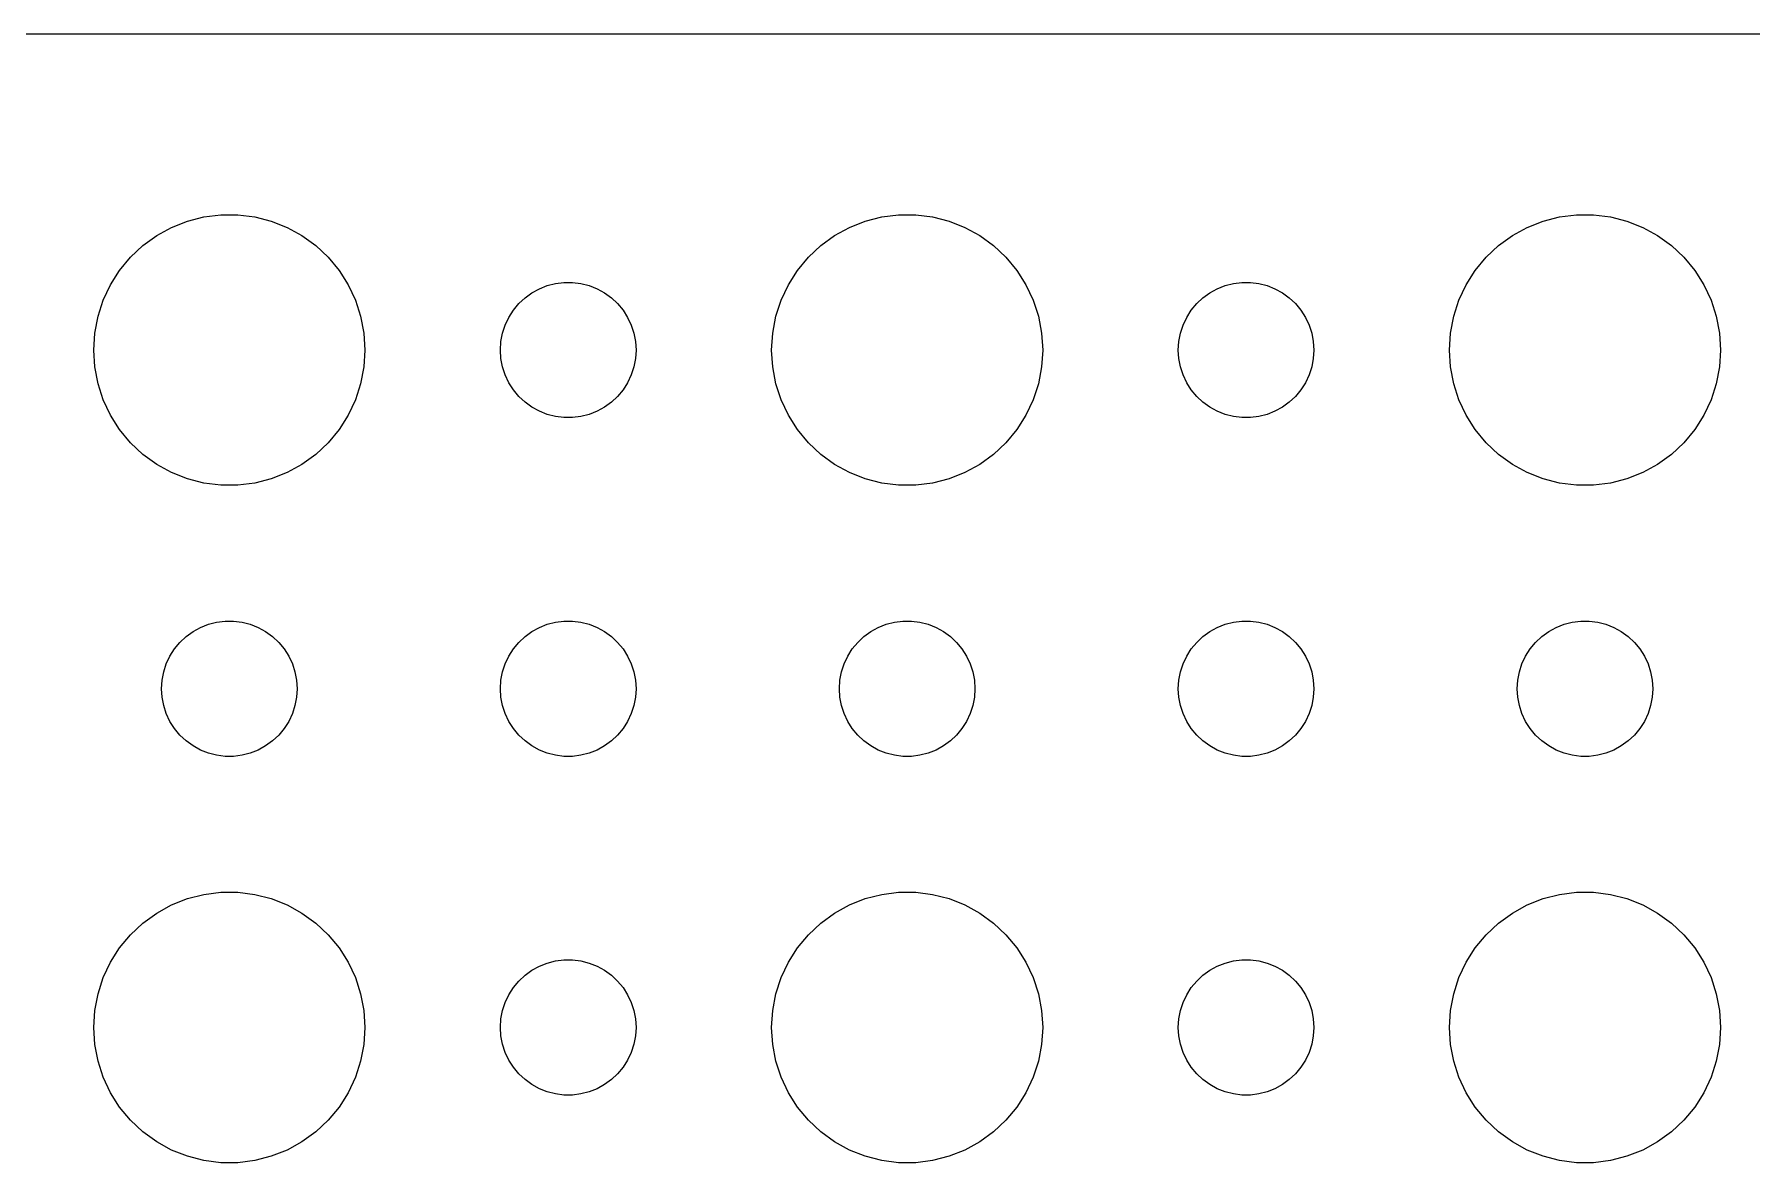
# Model space of a CAD drawing. Header units: metres. Extents: x -134 to 134, y 518 to 1078.
# Drawn here: x -71.81 to -33.81, y 597.01 to 621.99 of the extents above; entities that cross this region are included whole.
import ezdxf

# ---------------------------------------------------------------- set-up
doc = ezdxf.new("R2010")
doc.units = ezdxf.units.M

msp = doc.modelspace()

# ---------------------------------------------------------------- linework, layer by layer
for p, q in [((129.814, 621.99), (-129.814, 621.99)), ((-68.427, 617.853), (-68.0621, 617.947)), ((-68.0621, 617.947), (-67.6884, 617.994)), ((-67.6884, 617.994), (-67.3116, 617.994)), ((-67.3116, 617.994), (-66.9379, 617.947)), ((-66.9379, 617.947), (-66.573, 617.853)), ((-53.427, 617.853), (-53.0621, 617.947)), ((-53.0621, 617.947), (-52.6884, 617.994)), ((-52.6884, 617.994), (-52.3116, 617.994)), ((-52.3116, 617.994), (-51.9379, 617.947)), ((-51.9379, 617.947), (-51.5729, 617.853)), ((-38.427, 617.853), (-38.0621, 617.947)), ((-38.0621, 617.947), (-37.6884, 617.994)), ((-37.6884, 617.994), (-37.3116, 617.994)), ((-37.3116, 617.994), (-36.9379, 617.947)), ((-36.9379, 617.947), (-36.5729, 617.853)), ((-69.1075, 617.533), (-68.7773, 617.714)), ((-68.7773, 617.714), (-68.427, 617.853)), ((-66.573, 617.853), (-66.2227, 617.714)), ((-66.2227, 617.714), (-65.8925, 617.533)), ((-54.1075, 617.533), (-53.7773, 617.714)), ((-53.7773, 617.714), (-53.427, 617.853)), ((-51.5729, 617.853), (-51.2227, 617.714)), ((-51.2227, 617.714), (-50.8925, 617.533)), ((-39.1075, 617.533), (-38.7773, 617.714)), ((-38.7773, 617.714), (-38.427, 617.853)), ((-36.5729, 617.853), (-36.2227, 617.714)), ((-36.2227, 617.714), (-35.8925, 617.533)), ((-69.6869, 617.054), (-69.4123, 617.312)), ((-69.4123, 617.312), (-69.1075, 617.533)), ((-65.8925, 617.533), (-65.5877, 617.312)), ((-65.5877, 617.312), (-65.3131, 617.054)), ((-54.6869, 617.054), (-54.4123, 617.312)), ((-54.4123, 617.312), (-54.1075, 617.533)), ((-50.8925, 617.533), (-50.5877, 617.312)), ((-50.5877, 617.312), (-50.3131, 617.054)), ((-39.6869, 617.054), (-39.4123, 617.312)), ((-39.4123, 617.312), (-39.1075, 617.533)), ((-35.8925, 617.533), (-35.5877, 617.312)), ((-35.5877, 617.312), (-35.3131, 617.054)), ((-69.927, 616.763), (-69.6869, 617.054)), ((-65.3131, 617.054), (-65.073, 616.763)), ((-54.927, 616.763), (-54.6869, 617.054)), ((-50.3131, 617.054), (-50.0729, 616.763)), ((-39.927, 616.763), (-39.6869, 617.054)), ((-35.3131, 617.054), (-35.0729, 616.763)), ((-70.2893, 616.104), (-70.1289, 616.445)), ((-70.1289, 616.445), (-69.927, 616.763)), ((-65.073, 616.763), (-64.8711, 616.445)), ((-64.8711, 616.445), (-64.7107, 616.104)), ((-60.6387, 616.357), (-60.4635, 616.427)), ((-60.4635, 616.427), (-60.2811, 616.473)), ((-60.2811, 616.473), (-60.0942, 616.497)), ((-60.0942, 616.497), (-59.9058, 616.497)), ((-59.9058, 616.497), (-59.7189, 616.473)), ((-59.7189, 616.473), (-59.5365, 616.427)), ((-59.5365, 616.427), (-59.3613, 616.357)), ((-55.2893, 616.104), (-55.1289, 616.445)), ((-55.1289, 616.445), (-54.927, 616.763)), ((-50.0729, 616.763), (-49.8711, 616.445)), ((-49.8711, 616.445), (-49.7107, 616.104)), ((-45.6387, 616.357), (-45.4635, 616.427)), ((-45.4635, 616.427), (-45.2811, 616.473)), ((-45.2811, 616.473), (-45.0942, 616.497)), ((-45.0942, 616.497), (-44.9058, 616.497)), ((-44.9058, 616.497), (-44.7189, 616.473)), ((-44.7189, 616.473), (-44.5365, 616.427)), ((-44.5365, 616.427), (-44.3613, 616.357)), ((-40.2893, 616.104), (-40.1289, 616.445)), ((-40.1289, 616.445), (-39.927, 616.763)), ((-35.0729, 616.763), (-34.8711, 616.445)), ((-34.8711, 616.445), (-34.7107, 616.104)), ((-70.4057, 615.746), (-70.2893, 616.104)), ((-64.7107, 616.104), (-64.5943, 615.746)), ((-61.0934, 616.027), (-60.9561, 616.156)), ((-60.9561, 616.156), (-60.8037, 616.266)), ((-60.8037, 616.266), (-60.6387, 616.357)), ((-59.3613, 616.357), (-59.1963, 616.266)), ((-59.1963, 616.266), (-59.0439, 616.156)), ((-59.0439, 616.156), (-58.9065, 616.027)), ((-55.4057, 615.746), (-55.2893, 616.104)), ((-49.7107, 616.104), (-49.5942, 615.746)), ((-46.0934, 616.027), (-45.9561, 616.156)), ((-45.9561, 616.156), (-45.8037, 616.266)), ((-45.8037, 616.266), (-45.6387, 616.357)), ((-44.3613, 616.357), (-44.1963, 616.266)), ((-44.1963, 616.266), (-44.0439, 616.156)), ((-44.0439, 616.156), (-43.9065, 616.027)), ((-40.4057, 615.746), (-40.2893, 616.104)), ((-34.7107, 616.104), (-34.5942, 615.746)), ((-70.4763, 615.376), (-70.4057, 615.746)), ((-64.5943, 615.746), (-64.5237, 615.376)), ((-61.3947, 615.552), (-61.3145, 615.723)), ((-61.3145, 615.723), (-61.2135, 615.882)), ((-61.2135, 615.882), (-61.0934, 616.027)), ((-58.9065, 616.027), (-58.7865, 615.882)), ((-58.7865, 615.882), (-58.6855, 615.723)), ((-58.6855, 615.723), (-58.6053, 615.552)), ((-55.4763, 615.376), (-55.4057, 615.746)), ((-49.5942, 615.746), (-49.5237, 615.376)), ((-46.3947, 615.552), (-46.3145, 615.723)), ((-46.3145, 615.723), (-46.2135, 615.882)), ((-46.2135, 615.882), (-46.0934, 616.027)), ((-43.9065, 616.027), (-43.7865, 615.882)), ((-43.7865, 615.882), (-43.6855, 615.723)), ((-43.6855, 615.723), (-43.6053, 615.552)), ((-40.4763, 615.376), (-40.4057, 615.746)), ((-34.5942, 615.746), (-34.5237, 615.376)), ((-70.5, 615), (-70.4763, 615.376)), ((-64.5237, 615.376), (-64.5, 615)), ((-61.4882, 615.188), (-61.4529, 615.373)), ((-61.4529, 615.373), (-61.3947, 615.552)), ((-58.6053, 615.552), (-58.5471, 615.373)), ((-58.5471, 615.373), (-58.5118, 615.188)), ((-55.5, 615), (-55.4763, 615.376)), ((-49.5237, 615.376), (-49.5, 615)), ((-46.4882, 615.188), (-46.4529, 615.373)), ((-46.4529, 615.373), (-46.3947, 615.552)), ((-43.6053, 615.552), (-43.5471, 615.373)), ((-43.5471, 615.373), (-43.5118, 615.188)), ((-40.5, 615), (-40.4763, 615.376)), ((-34.5237, 615.376), (-34.5, 615)), ((-70.4763, 614.624), (-70.5, 615)), ((-64.5, 615), (-64.5237, 614.624)), ((-61.5, 615), (-61.4882, 615.188)), ((-61.4882, 614.812), (-61.5, 615)), ((-58.5118, 615.188), (-58.5, 615)), ((-58.5, 615), (-58.5118, 614.812)), ((-55.4763, 614.624), (-55.5, 615)), ((-49.5, 615), (-49.5237, 614.624)), ((-46.5, 615), (-46.4882, 615.188)), ((-46.4882, 614.812), (-46.5, 615)), ((-43.5118, 615.188), (-43.5, 615)), ((-43.5, 615), (-43.5118, 614.812)), ((-40.4763, 614.624), (-40.5, 615)), ((-34.5, 615), (-34.5237, 614.624)), ((-70.4057, 614.254), (-70.4763, 614.624)), ((-64.5237, 614.624), (-64.5943, 614.254)), ((-61.4529, 614.627), (-61.4882, 614.812)), ((-61.3947, 614.448), (-61.4529, 614.627)), ((-58.5471, 614.627), (-58.6053, 614.448)), ((-58.5118, 614.812), (-58.5471, 614.627)), ((-55.4057, 614.254), (-55.4763, 614.624)), ((-49.5237, 614.624), (-49.5942, 614.254)), ((-46.4529, 614.627), (-46.4882, 614.812)), ((-46.3947, 614.448), (-46.4529, 614.627)), ((-43.5471, 614.627), (-43.6053, 614.448)), ((-43.5118, 614.812), (-43.5471, 614.627)), ((-40.4057, 614.254), (-40.4763, 614.624)), ((-34.5237, 614.624), (-34.5942, 614.254)), ((-70.2893, 613.896), (-70.4057, 614.254)), ((-64.5943, 614.254), (-64.7107, 613.896)), ((-61.3145, 614.277), (-61.3947, 614.448)), ((-61.2135, 614.118), (-61.3145, 614.277)), ((-58.6855, 614.277), (-58.7865, 614.118)), ((-58.6053, 614.448), (-58.6855, 614.277)), ((-55.2893, 613.896), (-55.4057, 614.254)), ((-49.5942, 614.254), (-49.7107, 613.896)), ((-46.3145, 614.277), (-46.3947, 614.448)), ((-46.2135, 614.118), (-46.3145, 614.277)), ((-43.6855, 614.277), (-43.7865, 614.118)), ((-43.6053, 614.448), (-43.6855, 614.277)), ((-40.2893, 613.896), (-40.4057, 614.254)), ((-34.5942, 614.254), (-34.7107, 613.896)), ((-70.1289, 613.555), (-70.2893, 613.896)), ((-64.7107, 613.896), (-64.8711, 613.555)), ((-61.0934, 613.973), (-61.2135, 614.118)), ((-60.9561, 613.844), (-61.0934, 613.973)), ((-60.8037, 613.734), (-60.9561, 613.844)), ((-59.0439, 613.844), (-59.1963, 613.734)), ((-58.9065, 613.973), (-59.0439, 613.844)), ((-58.7865, 614.118), (-58.9065, 613.973)), ((-55.1289, 613.555), (-55.2893, 613.896)), ((-49.7107, 613.896), (-49.8711, 613.555)), ((-46.0934, 613.973), (-46.2135, 614.118)), ((-45.9561, 613.844), (-46.0934, 613.973)), ((-45.8037, 613.734), (-45.9561, 613.844)), ((-44.0439, 613.844), (-44.1963, 613.734)), ((-43.9065, 613.973), (-44.0439, 613.844)), ((-43.7865, 614.118), (-43.9065, 613.973)), ((-40.1289, 613.555), (-40.2893, 613.896)), ((-34.7107, 613.896), (-34.8711, 613.555)), ((-69.927, 613.237), (-70.1289, 613.555)), ((-64.8711, 613.555), (-65.073, 613.237)), ((-60.6387, 613.643), (-60.8037, 613.734)), ((-60.4635, 613.573), (-60.6387, 613.643)), ((-60.2811, 613.527), (-60.4635, 613.573)), ((-60.0942, 613.503), (-60.2811, 613.527)), ((-59.9058, 613.503), (-60.0942, 613.503)), ((-59.7189, 613.527), (-59.9058, 613.503)), ((-59.5365, 613.573), (-59.7189, 613.527)), ((-59.3613, 613.643), (-59.5365, 613.573)), ((-59.1963, 613.734), (-59.3613, 613.643)), ((-54.927, 613.237), (-55.1289, 613.555)), ((-49.8711, 613.555), (-50.0729, 613.237)), ((-45.6387, 613.643), (-45.8037, 613.734)), ((-45.4635, 613.573), (-45.6387, 613.643)), ((-45.2811, 613.527), (-45.4635, 613.573)), ((-45.0942, 613.503), (-45.2811, 613.527)), ((-44.9058, 613.503), (-45.0942, 613.503)), ((-44.7189, 613.527), (-44.9058, 613.503)), ((-44.5365, 613.573), (-44.7189, 613.527)), ((-44.3613, 613.643), (-44.5365, 613.573)), ((-44.1963, 613.734), (-44.3613, 613.643)), ((-39.927, 613.237), (-40.1289, 613.555)), ((-34.8711, 613.555), (-35.0729, 613.237)), ((-69.6869, 612.946), (-69.927, 613.237)), ((-65.073, 613.237), (-65.3131, 612.946)), ((-54.6869, 612.946), (-54.927, 613.237)), ((-50.0729, 613.237), (-50.3131, 612.946)), ((-39.6869, 612.946), (-39.927, 613.237)), ((-35.0729, 613.237), (-35.3131, 612.946)), ((-69.4123, 612.688), (-69.6869, 612.946)), ((-69.1075, 612.467), (-69.4123, 612.688)), ((-65.5877, 612.688), (-65.8925, 612.467)), ((-65.3131, 612.946), (-65.5877, 612.688)), ((-54.4123, 612.688), (-54.6869, 612.946)), ((-54.1075, 612.467), (-54.4123, 612.688)), ((-50.5877, 612.688), (-50.8925, 612.467)), ((-50.3131, 612.946), (-50.5877, 612.688)), ((-39.4123, 612.688), (-39.6869, 612.946)), ((-39.1075, 612.467), (-39.4123, 612.688)), ((-35.5877, 612.688), (-35.8925, 612.467)), ((-35.3131, 612.946), (-35.5877, 612.688)), ((-68.7773, 612.286), (-69.1075, 612.467)), ((-68.427, 612.147), (-68.7773, 612.286)), ((-66.2227, 612.286), (-66.573, 612.147)), ((-65.8925, 612.467), (-66.2227, 612.286)), ((-53.7773, 612.286), (-54.1075, 612.467)), ((-53.427, 612.147), (-53.7773, 612.286)), ((-51.2227, 612.286), (-51.5729, 612.147)), ((-50.8925, 612.467), (-51.2227, 612.286)), ((-38.7773, 612.286), (-39.1075, 612.467)), ((-38.427, 612.147), (-38.7773, 612.286)), ((-36.2227, 612.286), (-36.5729, 612.147)), ((-35.8925, 612.467), (-36.2227, 612.286)), ((-68.0621, 612.053), (-68.427, 612.147)), ((-67.6884, 612.006), (-68.0621, 612.053)), ((-67.3116, 612.006), (-67.6884, 612.006)), ((-66.9379, 612.053), (-67.3116, 612.006)), ((-66.573, 612.147), (-66.9379, 612.053)), ((-53.0621, 612.053), (-53.427, 612.147)), ((-52.6884, 612.006), (-53.0621, 612.053)), ((-52.3116, 612.006), (-52.6884, 612.006)), ((-51.9379, 612.053), (-52.3116, 612.006)), ((-51.5729, 612.147), (-51.9379, 612.053)), ((-38.0621, 612.053), (-38.427, 612.147)), ((-37.6884, 612.006), (-38.0621, 612.053)), ((-37.3116, 612.006), (-37.6884, 612.006)), ((-36.9379, 612.053), (-37.3116, 612.006)), ((-36.5729, 612.147), (-36.9379, 612.053)), ((-68.3037, 608.766), (-68.1387, 608.857)), ((-68.1387, 608.857), (-67.9635, 608.927)), ((-67.9635, 608.927), (-67.7811, 608.973)), ((-67.7811, 608.973), (-67.5942, 608.997)), ((-67.5942, 608.997), (-67.4058, 608.997)), ((-67.4058, 608.997), (-67.2189, 608.973)), ((-67.2189, 608.973), (-67.0365, 608.927)), ((-67.0365, 608.927), (-66.8613, 608.857)), ((-66.8613, 608.857), (-66.6963, 608.766)), ((-60.8037, 608.766), (-60.6387, 608.857)), ((-60.6387, 608.857), (-60.4635, 608.927)), ((-60.4635, 608.927), (-60.2811, 608.973)), ((-60.2811, 608.973), (-60.0942, 608.997)), ((-60.0942, 608.997), (-59.9058, 608.997)), ((-59.9058, 608.997), (-59.7189, 608.973)), ((-59.7189, 608.973), (-59.5365, 608.927)), ((-59.5365, 608.927), (-59.3613, 608.857)), ((-59.3613, 608.857), (-59.1963, 608.766)), ((-53.3037, 608.766), (-53.1387, 608.857)), ((-53.1387, 608.857), (-52.9635, 608.927)), ((-52.9635, 608.927), (-52.7811, 608.973)), ((-52.7811, 608.973), (-52.5942, 608.997)), ((-52.5942, 608.997), (-52.4058, 608.997)), ((-52.4058, 608.997), (-52.2189, 608.973)), ((-52.2189, 608.973), (-52.0365, 608.927)), ((-52.0365, 608.927), (-51.8613, 608.857)), ((-51.8613, 608.857), (-51.6963, 608.766)), ((-45.8037, 608.766), (-45.6387, 608.857)), ((-45.6387, 608.857), (-45.4635, 608.927)), ((-45.4635, 608.927), (-45.2811, 608.973)), ((-45.2811, 608.973), (-45.0942, 608.997)), ((-45.0942, 608.997), (-44.9058, 608.997)), ((-44.9058, 608.997), (-44.7189, 608.973)), ((-44.7189, 608.973), (-44.5365, 608.927)), ((-44.5365, 608.927), (-44.3613, 608.857)), ((-44.3613, 608.857), (-44.1963, 608.766)), ((-38.3037, 608.766), (-38.1387, 608.857)), ((-38.1387, 608.857), (-37.9635, 608.927)), ((-37.9635, 608.927), (-37.7811, 608.973)), ((-37.7811, 608.973), (-37.5942, 608.997)), ((-37.5942, 608.997), (-37.4058, 608.997)), ((-37.4058, 608.997), (-37.2189, 608.973)), ((-37.2189, 608.973), (-37.0365, 608.927)), ((-37.0365, 608.927), (-36.8613, 608.857)), ((-36.8613, 608.857), (-36.6963, 608.766)), ((-68.7135, 608.382), (-68.5934, 608.527)), ((-68.5934, 608.527), (-68.4561, 608.656)), ((-68.4561, 608.656), (-68.3037, 608.766)), ((-66.6963, 608.766), (-66.5439, 608.656)), ((-66.5439, 608.656), (-66.4065, 608.527)), ((-66.4065, 608.527), (-66.2865, 608.382)), ((-61.2135, 608.382), (-61.0934, 608.527)), ((-61.0934, 608.527), (-60.9561, 608.656)), ((-60.9561, 608.656), (-60.8037, 608.766)), ((-59.1963, 608.766), (-59.0439, 608.656)), ((-59.0439, 608.656), (-58.9065, 608.527)), ((-58.9065, 608.527), (-58.7865, 608.382)), ((-53.7135, 608.382), (-53.5934, 608.527)), ((-53.5934, 608.527), (-53.4561, 608.656)), ((-53.4561, 608.656), (-53.3037, 608.766)), ((-51.6963, 608.766), (-51.5439, 608.656)), ((-51.5439, 608.656), (-51.4065, 608.527)), ((-51.4065, 608.527), (-51.2865, 608.382)), ((-46.2135, 608.382), (-46.0934, 608.527)), ((-46.0934, 608.527), (-45.9561, 608.656)), ((-45.9561, 608.656), (-45.8037, 608.766)), ((-44.1963, 608.766), (-44.0439, 608.656)), ((-44.0439, 608.656), (-43.9065, 608.527)), ((-43.9065, 608.527), (-43.7865, 608.382)), ((-38.7135, 608.382), (-38.5934, 608.527)), ((-38.5934, 608.527), (-38.4561, 608.656)), ((-38.4561, 608.656), (-38.3037, 608.766)), ((-36.6963, 608.766), (-36.5439, 608.656)), ((-36.5439, 608.656), (-36.4065, 608.527)), ((-36.4065, 608.527), (-36.2865, 608.382)), ((-68.9529, 607.873), (-68.8947, 608.052)), ((-68.8947, 608.052), (-68.8145, 608.223)), ((-68.8145, 608.223), (-68.7135, 608.382)), ((-66.2865, 608.382), (-66.1855, 608.223)), ((-66.1855, 608.223), (-66.1053, 608.052)), ((-66.1053, 608.052), (-66.0471, 607.873)), ((-61.4529, 607.873), (-61.3947, 608.052)), ((-61.3947, 608.052), (-61.3145, 608.223)), ((-61.3145, 608.223), (-61.2135, 608.382)), ((-58.7865, 608.382), (-58.6855, 608.223)), ((-58.6855, 608.223), (-58.6053, 608.052)), ((-58.6053, 608.052), (-58.5471, 607.873)), ((-53.9529, 607.873), (-53.8947, 608.052)), ((-53.8947, 608.052), (-53.8145, 608.223)), ((-53.8145, 608.223), (-53.7135, 608.382)), ((-51.2865, 608.382), (-51.1855, 608.223)), ((-51.1855, 608.223), (-51.1053, 608.052)), ((-51.1053, 608.052), (-51.0471, 607.873)), ((-46.4529, 607.873), (-46.3947, 608.052)), ((-46.3947, 608.052), (-46.3145, 608.223)), ((-46.3145, 608.223), (-46.2135, 608.382)), ((-43.7865, 608.382), (-43.6855, 608.223)), ((-43.6855, 608.223), (-43.6053, 608.052)), ((-43.6053, 608.052), (-43.5471, 607.873)), ((-38.9529, 607.873), (-38.8947, 608.052)), ((-38.8947, 608.052), (-38.8145, 608.223)), ((-38.8145, 608.223), (-38.7135, 608.382)), ((-36.2865, 608.382), (-36.1855, 608.223)), ((-36.1855, 608.223), (-36.1053, 608.052)), ((-36.1053, 608.052), (-36.0471, 607.873)), ((-69, 607.5), (-68.9882, 607.688)), ((-68.9882, 607.688), (-68.9529, 607.873)), ((-66.0471, 607.873), (-66.0118, 607.688)), ((-66.0118, 607.688), (-66, 607.5)), ((-61.5, 607.5), (-61.4882, 607.688)), ((-61.4882, 607.688), (-61.4529, 607.873)), ((-58.5471, 607.873), (-58.5118, 607.688)), ((-58.5118, 607.688), (-58.5, 607.5)), ((-54, 607.5), (-53.9882, 607.688)), ((-53.9882, 607.688), (-53.9529, 607.873)), ((-51.0471, 607.873), (-51.0118, 607.688)), ((-51.0118, 607.688), (-51, 607.5)), ((-46.5, 607.5), (-46.4882, 607.688)), ((-46.4882, 607.688), (-46.4529, 607.873)), ((-43.5471, 607.873), (-43.5118, 607.688)), ((-43.5118, 607.688), (-43.5, 607.5)), ((-39, 607.5), (-38.9882, 607.688)), ((-38.9882, 607.688), (-38.9529, 607.873)), ((-36.0471, 607.873), (-36.0118, 607.688)), ((-36.0118, 607.688), (-36, 607.5)), ((-68.9882, 607.312), (-69, 607.5)), ((-68.9529, 607.127), (-68.9882, 607.312)), ((-66.0118, 607.312), (-66.0471, 607.127)), ((-66, 607.5), (-66.0118, 607.312)), ((-61.4882, 607.312), (-61.5, 607.5)), ((-61.4529, 607.127), (-61.4882, 607.312)), ((-58.5118, 607.312), (-58.5471, 607.127)), ((-58.5, 607.5), (-58.5118, 607.312)), ((-53.9882, 607.312), (-54, 607.5)), ((-53.9529, 607.127), (-53.9882, 607.312)), ((-51.0118, 607.312), (-51.0471, 607.127)), ((-51, 607.5), (-51.0118, 607.312)), ((-46.4882, 607.312), (-46.5, 607.5)), ((-46.4529, 607.127), (-46.4882, 607.312)), ((-43.5118, 607.312), (-43.5471, 607.127)), ((-43.5, 607.5), (-43.5118, 607.312)), ((-38.9882, 607.312), (-39, 607.5)), ((-38.9529, 607.127), (-38.9882, 607.312)), ((-36.0118, 607.312), (-36.0471, 607.127)), ((-36, 607.5), (-36.0118, 607.312)), ((-68.8947, 606.948), (-68.9529, 607.127)), ((-68.8145, 606.777), (-68.8947, 606.948)), ((-66.1053, 606.948), (-66.1855, 606.777)), ((-66.0471, 607.127), (-66.1053, 606.948)), ((-61.3947, 606.948), (-61.4529, 607.127)), ((-61.3145, 606.777), (-61.3947, 606.948)), ((-58.6053, 606.948), (-58.6855, 606.777)), ((-58.5471, 607.127), (-58.6053, 606.948)), ((-53.8947, 606.948), (-53.9529, 607.127)), ((-53.8145, 606.777), (-53.8947, 606.948)), ((-51.1053, 606.948), (-51.1855, 606.777)), ((-51.0471, 607.127), (-51.1053, 606.948)), ((-46.3947, 606.948), (-46.4529, 607.127)), ((-46.3145, 606.777), (-46.3947, 606.948)), ((-43.6053, 606.948), (-43.6855, 606.777)), ((-43.5471, 607.127), (-43.6053, 606.948)), ((-38.8947, 606.948), (-38.9529, 607.127)), ((-38.8145, 606.777), (-38.8947, 606.948)), ((-36.1053, 606.948), (-36.1855, 606.777)), ((-36.0471, 607.127), (-36.1053, 606.948)), ((-68.7135, 606.618), (-68.8145, 606.777)), ((-68.5934, 606.473), (-68.7135, 606.618)), ((-66.2865, 606.618), (-66.4065, 606.473)), ((-66.1855, 606.777), (-66.2865, 606.618)), ((-61.2135, 606.618), (-61.3145, 606.777)), ((-61.0934, 606.473), (-61.2135, 606.618)), ((-58.7865, 606.618), (-58.9065, 606.473)), ((-58.6855, 606.777), (-58.7865, 606.618)), ((-53.7135, 606.618), (-53.8145, 606.777)), ((-53.5934, 606.473), (-53.7135, 606.618)), ((-51.2865, 606.618), (-51.4065, 606.473)), ((-51.1855, 606.777), (-51.2865, 606.618)), ((-46.2135, 606.618), (-46.3145, 606.777)), ((-46.0934, 606.473), (-46.2135, 606.618)), ((-43.7865, 606.618), (-43.9065, 606.473)), ((-43.6855, 606.777), (-43.7865, 606.618)), ((-38.7135, 606.618), (-38.8145, 606.777)), ((-38.5934, 606.473), (-38.7135, 606.618)), ((-36.2865, 606.618), (-36.4065, 606.473)), ((-36.1855, 606.777), (-36.2865, 606.618)), ((-68.4561, 606.344), (-68.5934, 606.473)), ((-68.3037, 606.234), (-68.4561, 606.344)), ((-68.1387, 606.143), (-68.3037, 606.234)), ((-66.6963, 606.234), (-66.8613, 606.143)), ((-66.5439, 606.344), (-66.6963, 606.234)), ((-66.4065, 606.473), (-66.5439, 606.344)), ((-60.9561, 606.344), (-61.0934, 606.473)), ((-60.8037, 606.234), (-60.9561, 606.344)), ((-60.6387, 606.143), (-60.8037, 606.234)), ((-59.1963, 606.234), (-59.3613, 606.143)), ((-59.0439, 606.344), (-59.1963, 606.234)), ((-58.9065, 606.473), (-59.0439, 606.344)), ((-53.4561, 606.344), (-53.5934, 606.473)), ((-53.3037, 606.234), (-53.4561, 606.344)), ((-53.1387, 606.143), (-53.3037, 606.234)), ((-51.6963, 606.234), (-51.8613, 606.143)), ((-51.5439, 606.344), (-51.6963, 606.234)), ((-51.4065, 606.473), (-51.5439, 606.344)), ((-45.9561, 606.344), (-46.0934, 606.473)), ((-45.8037, 606.234), (-45.9561, 606.344)), ((-45.6387, 606.143), (-45.8037, 606.234)), ((-44.1963, 606.234), (-44.3613, 606.143)), ((-44.0439, 606.344), (-44.1963, 606.234)), ((-43.9065, 606.473), (-44.0439, 606.344)), ((-38.4561, 606.344), (-38.5934, 606.473)), ((-38.3037, 606.234), (-38.4561, 606.344)), ((-38.1387, 606.143), (-38.3037, 606.234)), ((-36.6963, 606.234), (-36.8613, 606.143)), ((-36.5439, 606.344), (-36.6963, 606.234)), ((-36.4065, 606.473), (-36.5439, 606.344)), ((-67.9635, 606.073), (-68.1387, 606.143)), ((-67.7811, 606.027), (-67.9635, 606.073)), ((-67.5942, 606.003), (-67.7811, 606.027)), ((-67.4058, 606.003), (-67.5942, 606.003)), ((-67.2189, 606.027), (-67.4058, 606.003)), ((-67.0365, 606.073), (-67.2189, 606.027)), ((-66.8613, 606.143), (-67.0365, 606.073)), ((-60.4635, 606.073), (-60.6387, 606.143)), ((-60.2811, 606.027), (-60.4635, 606.073)), ((-60.0942, 606.003), (-60.2811, 606.027)), ((-59.9058, 606.003), (-60.0942, 606.003)), ((-59.7189, 606.027), (-59.9058, 606.003)), ((-59.5365, 606.073), (-59.7189, 606.027)), ((-59.3613, 606.143), (-59.5365, 606.073)), ((-52.9635, 606.073), (-53.1387, 606.143)), ((-52.7811, 606.027), (-52.9635, 606.073)), ((-52.5942, 606.003), (-52.7811, 606.027)), ((-52.4058, 606.003), (-52.5942, 606.003)), ((-52.2189, 606.027), (-52.4058, 606.003)), ((-52.0365, 606.073), (-52.2189, 606.027)), ((-51.8613, 606.143), (-52.0365, 606.073)), ((-45.4635, 606.073), (-45.6387, 606.143)), ((-45.2811, 606.027), (-45.4635, 606.073)), ((-45.0942, 606.003), (-45.2811, 606.027)), ((-44.9058, 606.003), (-45.0942, 606.003)), ((-44.7189, 606.027), (-44.9058, 606.003)), ((-44.5365, 606.073), (-44.7189, 606.027)), ((-44.3613, 606.143), (-44.5365, 606.073)), ((-37.9635, 606.073), (-38.1387, 606.143)), ((-37.7811, 606.027), (-37.9635, 606.073)), ((-37.5942, 606.003), (-37.7811, 606.027)), ((-37.4058, 606.003), (-37.5942, 606.003)), ((-37.2189, 606.027), (-37.4058, 606.003)), ((-37.0365, 606.073), (-37.2189, 606.027)), ((-36.8613, 606.143), (-37.0365, 606.073)), ((-68.7773, 602.714), (-68.427, 602.853)), ((-68.427, 602.853), (-68.0621, 602.947)), ((-68.0621, 602.947), (-67.6884, 602.994)), ((-67.6884, 602.994), (-67.3116, 602.994)), ((-67.3116, 602.994), (-66.9379, 602.947)), ((-66.9379, 602.947), (-66.573, 602.853)), ((-66.573, 602.853), (-66.2227, 602.714)), ((-53.7773, 602.714), (-53.427, 602.853)), ((-53.427, 602.853), (-53.0621, 602.947)), ((-53.0621, 602.947), (-52.6884, 602.994)), ((-52.6884, 602.994), (-52.3116, 602.994)), ((-52.3116, 602.994), (-51.9379, 602.947)), ((-51.9379, 602.947), (-51.5729, 602.853)), ((-51.5729, 602.853), (-51.2227, 602.714)), ((-38.7773, 602.714), (-38.427, 602.853)), ((-38.427, 602.853), (-38.0621, 602.947)), ((-38.0621, 602.947), (-37.6884, 602.994)), ((-37.6884, 602.994), (-37.3116, 602.994)), ((-37.3116, 602.994), (-36.9379, 602.947)), ((-36.9379, 602.947), (-36.5729, 602.853)), ((-36.5729, 602.853), (-36.2227, 602.714)), ((-69.4123, 602.312), (-69.1075, 602.533)), ((-69.1075, 602.533), (-68.7773, 602.714)), ((-66.2227, 602.714), (-65.8925, 602.533)), ((-65.8925, 602.533), (-65.5877, 602.312)), ((-54.4123, 602.312), (-54.1075, 602.533)), ((-54.1075, 602.533), (-53.7773, 602.714)), ((-51.2227, 602.714), (-50.8925, 602.533)), ((-50.8925, 602.533), (-50.5877, 602.312)), ((-39.4123, 602.312), (-39.1075, 602.533)), ((-39.1075, 602.533), (-38.7773, 602.714)), ((-36.2227, 602.714), (-35.8925, 602.533)), ((-35.8925, 602.533), (-35.5877, 602.312)), ((-69.927, 601.763), (-69.6869, 602.054)), ((-69.6869, 602.054), (-69.4123, 602.312)), ((-65.5877, 602.312), (-65.3131, 602.054)), ((-65.3131, 602.054), (-65.073, 601.763)), ((-54.927, 601.763), (-54.6869, 602.054)), ((-54.6869, 602.054), (-54.4123, 602.312)), ((-50.5877, 602.312), (-50.3131, 602.054)), ((-50.3131, 602.054), (-50.0729, 601.763)), ((-39.927, 601.763), (-39.6869, 602.054)), ((-39.6869, 602.054), (-39.4123, 602.312)), ((-35.5877, 602.312), (-35.3131, 602.054)), ((-35.3131, 602.054), (-35.0729, 601.763)), ((-70.1289, 601.445), (-69.927, 601.763)), ((-65.073, 601.763), (-64.8711, 601.445)), ((-55.1289, 601.445), (-54.927, 601.763)), ((-50.0729, 601.763), (-49.8711, 601.445)), ((-40.1289, 601.445), (-39.927, 601.763)), ((-35.0729, 601.763), (-34.8711, 601.445)), ((-70.2893, 601.104), (-70.1289, 601.445)), ((-64.8711, 601.445), (-64.7107, 601.104)), ((-60.9561, 601.156), (-60.8037, 601.266)), ((-60.8037, 601.266), (-60.6387, 601.357)), ((-60.6387, 601.357), (-60.4635, 601.427)), ((-60.4635, 601.427), (-60.2811, 601.473)), ((-60.2811, 601.473), (-60.0942, 601.497)), ((-60.0942, 601.497), (-59.9058, 601.497)), ((-59.9058, 601.497), (-59.7189, 601.473)), ((-59.7189, 601.473), (-59.5365, 601.427)), ((-59.5365, 601.427), (-59.3613, 601.357)), ((-59.3613, 601.357), (-59.1963, 601.266)), ((-59.1963, 601.266), (-59.0439, 601.156)), ((-55.2893, 601.104), (-55.1289, 601.445)), ((-49.8711, 601.445), (-49.7107, 601.104)), ((-45.9561, 601.156), (-45.8037, 601.266)), ((-45.8037, 601.266), (-45.6387, 601.357)), ((-45.6387, 601.357), (-45.4635, 601.427)), ((-45.4635, 601.427), (-45.2811, 601.473)), ((-45.2811, 601.473), (-45.0942, 601.497)), ((-45.0942, 601.497), (-44.9058, 601.497)), ((-44.9058, 601.497), (-44.7189, 601.473)), ((-44.7189, 601.473), (-44.5365, 601.427)), ((-44.5365, 601.427), (-44.3613, 601.357)), ((-44.3613, 601.357), (-44.1963, 601.266)), ((-44.1963, 601.266), (-44.0439, 601.156)), ((-40.2893, 601.104), (-40.1289, 601.445)), ((-34.8711, 601.445), (-34.7107, 601.104)), ((-70.4057, 600.746), (-70.2893, 601.104)), ((-64.7107, 601.104), (-64.5943, 600.746)), ((-61.3145, 600.723), (-61.2135, 600.882)), ((-61.2135, 600.882), (-61.0934, 601.027)), ((-61.0934, 601.027), (-60.9561, 601.156)), ((-59.0439, 601.156), (-58.9065, 601.027)), ((-58.9065, 601.027), (-58.7865, 600.882)), ((-58.7865, 600.882), (-58.6855, 600.723)), ((-55.4057, 600.746), (-55.2893, 601.104)), ((-49.7107, 601.104), (-49.5942, 600.746)), ((-46.3145, 600.723), (-46.2135, 600.882)), ((-46.2135, 600.882), (-46.0934, 601.027)), ((-46.0934, 601.027), (-45.9561, 601.156)), ((-44.0439, 601.156), (-43.9065, 601.027)), ((-43.9065, 601.027), (-43.7865, 600.882)), ((-43.7865, 600.882), (-43.6855, 600.723)), ((-40.4057, 600.746), (-40.2893, 601.104)), ((-34.7107, 601.104), (-34.5942, 600.746)), ((-70.4763, 600.376), (-70.4057, 600.746)), ((-64.5943, 600.746), (-64.5237, 600.376)), ((-61.4529, 600.373), (-61.3947, 600.552)), ((-61.3947, 600.552), (-61.3145, 600.723)), ((-58.6855, 600.723), (-58.6053, 600.552)), ((-58.6053, 600.552), (-58.5471, 600.373)), ((-55.4763, 600.376), (-55.4057, 600.746)), ((-49.5942, 600.746), (-49.5237, 600.376)), ((-46.4529, 600.373), (-46.3947, 600.552)), ((-46.3947, 600.552), (-46.3145, 600.723)), ((-43.6855, 600.723), (-43.6053, 600.552)), ((-43.6053, 600.552), (-43.5471, 600.373)), ((-40.4763, 600.376), (-40.4057, 600.746)), ((-34.5942, 600.746), (-34.5237, 600.376)), ((-70.5, 600), (-70.4763, 600.376)), ((-64.5237, 600.376), (-64.5, 600)), ((-61.5, 600), (-61.4882, 600.188)), ((-61.4882, 600.188), (-61.4529, 600.373)), ((-58.5471, 600.373), (-58.5118, 600.188)), ((-58.5118, 600.188), (-58.5, 600)), ((-55.5, 600), (-55.4763, 600.376)), ((-49.5237, 600.376), (-49.5, 600)), ((-46.5, 600), (-46.4882, 600.188)), ((-46.4882, 600.188), (-46.4529, 600.373)), ((-43.5471, 600.373), (-43.5118, 600.188)), ((-43.5118, 600.188), (-43.5, 600)), ((-40.5, 600), (-40.4763, 600.376)), ((-34.5237, 600.376), (-34.5, 600)), ((-70.4763, 599.624), (-70.5, 600)), ((-64.5, 600), (-64.5237, 599.624)), ((-61.4882, 599.812), (-61.5, 600)), ((-61.4529, 599.627), (-61.4882, 599.812)), ((-58.5118, 599.812), (-58.5471, 599.627)), ((-58.5, 600), (-58.5118, 599.812)), ((-55.4763, 599.624), (-55.5, 600)), ((-49.5, 600), (-49.5237, 599.624)), ((-46.4882, 599.812), (-46.5, 600)), ((-46.4529, 599.627), (-46.4882, 599.812)), ((-43.5118, 599.812), (-43.5471, 599.627)), ((-43.5, 600), (-43.5118, 599.812)), ((-40.4763, 599.624), (-40.5, 600)), ((-34.5, 600), (-34.5237, 599.624)), ((-70.4057, 599.254), (-70.4763, 599.624)), ((-64.5237, 599.624), (-64.5943, 599.254)), ((-61.3947, 599.448), (-61.4529, 599.627)), ((-61.3145, 599.277), (-61.3947, 599.448)), ((-58.6053, 599.448), (-58.6855, 599.277)), ((-58.5471, 599.627), (-58.6053, 599.448)), ((-55.4057, 599.254), (-55.4763, 599.624)), ((-49.5237, 599.624), (-49.5942, 599.254)), ((-46.3947, 599.448), (-46.4529, 599.627)), ((-46.3145, 599.277), (-46.3947, 599.448)), ((-43.6053, 599.448), (-43.6855, 599.277)), ((-43.5471, 599.627), (-43.6053, 599.448)), ((-40.4057, 599.254), (-40.4763, 599.624)), ((-34.5237, 599.624), (-34.5942, 599.254)), ((-70.2893, 598.896), (-70.4057, 599.254)), ((-64.5943, 599.254), (-64.7107, 598.896)), ((-61.2135, 599.118), (-61.3145, 599.277)), ((-61.0934, 598.973), (-61.2135, 599.118)), ((-60.9561, 598.844), (-61.0934, 598.973)), ((-58.9065, 598.973), (-59.0439, 598.844)), ((-58.7865, 599.118), (-58.9065, 598.973)), ((-58.6855, 599.277), (-58.7865, 599.118)), ((-55.2893, 598.896), (-55.4057, 599.254)), ((-49.5942, 599.254), (-49.7107, 598.896)), ((-46.2135, 599.118), (-46.3145, 599.277)), ((-46.0934, 598.973), (-46.2135, 599.118)), ((-45.9561, 598.844), (-46.0934, 598.973)), ((-43.9065, 598.973), (-44.0439, 598.844)), ((-43.7865, 599.118), (-43.9065, 598.973)), ((-43.6855, 599.277), (-43.7865, 599.118)), ((-40.2893, 598.896), (-40.4057, 599.254)), ((-34.5942, 599.254), (-34.7107, 598.896)), ((-70.1289, 598.555), (-70.2893, 598.896)), ((-69.927, 598.237), (-70.1289, 598.555)), ((-64.8711, 598.555), (-65.073, 598.237)), ((-64.7107, 598.896), (-64.8711, 598.555)), ((-60.8037, 598.734), (-60.9561, 598.844)), ((-60.6387, 598.643), (-60.8037, 598.734)), ((-60.4635, 598.573), (-60.6387, 598.643)), ((-60.2811, 598.527), (-60.4635, 598.573)), ((-59.5365, 598.573), (-59.7189, 598.527)), ((-59.3613, 598.643), (-59.5365, 598.573)), ((-59.1963, 598.734), (-59.3613, 598.643)), ((-59.0439, 598.844), (-59.1963, 598.734)), ((-55.1289, 598.555), (-55.2893, 598.896)), ((-54.927, 598.237), (-55.1289, 598.555)), ((-49.8711, 598.555), (-50.0729, 598.237)), ((-49.7107, 598.896), (-49.8711, 598.555)), ((-45.8037, 598.734), (-45.9561, 598.844)), ((-45.6387, 598.643), (-45.8037, 598.734)), ((-45.4635, 598.573), (-45.6387, 598.643)), ((-45.2811, 598.527), (-45.4635, 598.573)), ((-44.5365, 598.573), (-44.7189, 598.527)), ((-44.3613, 598.643), (-44.5365, 598.573)), ((-44.1963, 598.734), (-44.3613, 598.643)), ((-44.0439, 598.844), (-44.1963, 598.734)), ((-40.1289, 598.555), (-40.2893, 598.896)), ((-39.927, 598.237), (-40.1289, 598.555)), ((-34.8711, 598.555), (-35.0729, 598.237)), ((-34.7107, 598.896), (-34.8711, 598.555)), ((-69.6869, 597.946), (-69.927, 598.237)), ((-65.073, 598.237), (-65.3131, 597.946)), ((-60.0942, 598.503), (-60.2811, 598.527)), ((-59.9058, 598.503), (-60.0942, 598.503)), ((-59.7189, 598.527), (-59.9058, 598.503)), ((-54.6869, 597.946), (-54.927, 598.237)), ((-50.0729, 598.237), (-50.3131, 597.946)), ((-45.0942, 598.503), (-45.2811, 598.527)), ((-44.9058, 598.503), (-45.0942, 598.503)), ((-44.7189, 598.527), (-44.9058, 598.503)), ((-39.6869, 597.946), (-39.927, 598.237)), ((-35.0729, 598.237), (-35.3131, 597.946)), ((-69.4123, 597.688), (-69.6869, 597.946)), ((-65.3131, 597.946), (-65.5877, 597.688)), ((-54.4123, 597.688), (-54.6869, 597.946)), ((-50.3131, 597.946), (-50.5877, 597.688)), ((-39.4123, 597.688), (-39.6869, 597.946)), ((-35.3131, 597.946), (-35.5877, 597.688)), ((-69.1075, 597.467), (-69.4123, 597.688)), ((-68.7773, 597.286), (-69.1075, 597.467)), ((-65.8925, 597.467), (-66.2227, 597.286)), ((-65.5877, 597.688), (-65.8925, 597.467)), ((-54.1075, 597.467), (-54.4123, 597.688)), ((-53.7773, 597.286), (-54.1075, 597.467)), ((-50.8925, 597.467), (-51.2227, 597.286)), ((-50.5877, 597.688), (-50.8925, 597.467)), ((-39.1075, 597.467), (-39.4123, 597.688)), ((-38.7773, 597.286), (-39.1075, 597.467)), ((-35.8925, 597.467), (-36.2227, 597.286)), ((-35.5877, 597.688), (-35.8925, 597.467)), ((-68.427, 597.147), (-68.7773, 597.286)), ((-68.0621, 597.053), (-68.427, 597.147)), ((-67.6884, 597.006), (-68.0621, 597.053)), ((-66.9379, 597.053), (-67.3116, 597.006)), ((-66.573, 597.147), (-66.9379, 597.053)), ((-66.2227, 597.286), (-66.573, 597.147)), ((-53.427, 597.147), (-53.7773, 597.286)), ((-53.0621, 597.053), (-53.427, 597.147)), ((-52.6884, 597.006), (-53.0621, 597.053)), ((-51.9379, 597.053), (-52.3116, 597.006)), ((-51.5729, 597.147), (-51.9379, 597.053)), ((-51.2227, 597.286), (-51.5729, 597.147)), ((-38.427, 597.147), (-38.7773, 597.286)), ((-38.0621, 597.053), (-38.427, 597.147)), ((-37.6884, 597.006), (-38.0621, 597.053)), ((-36.9379, 597.053), (-37.3116, 597.006)), ((-36.5729, 597.147), (-36.9379, 597.053)), ((-36.2227, 597.286), (-36.5729, 597.147)), ((-67.3116, 597.006), (-67.6884, 597.006)), ((-52.3116, 597.006), (-52.6884, 597.006)), ((-37.3116, 597.006), (-37.6884, 597.006))]:
    msp.add_line(p, q)

doc.saveas('drawing.dxf')
